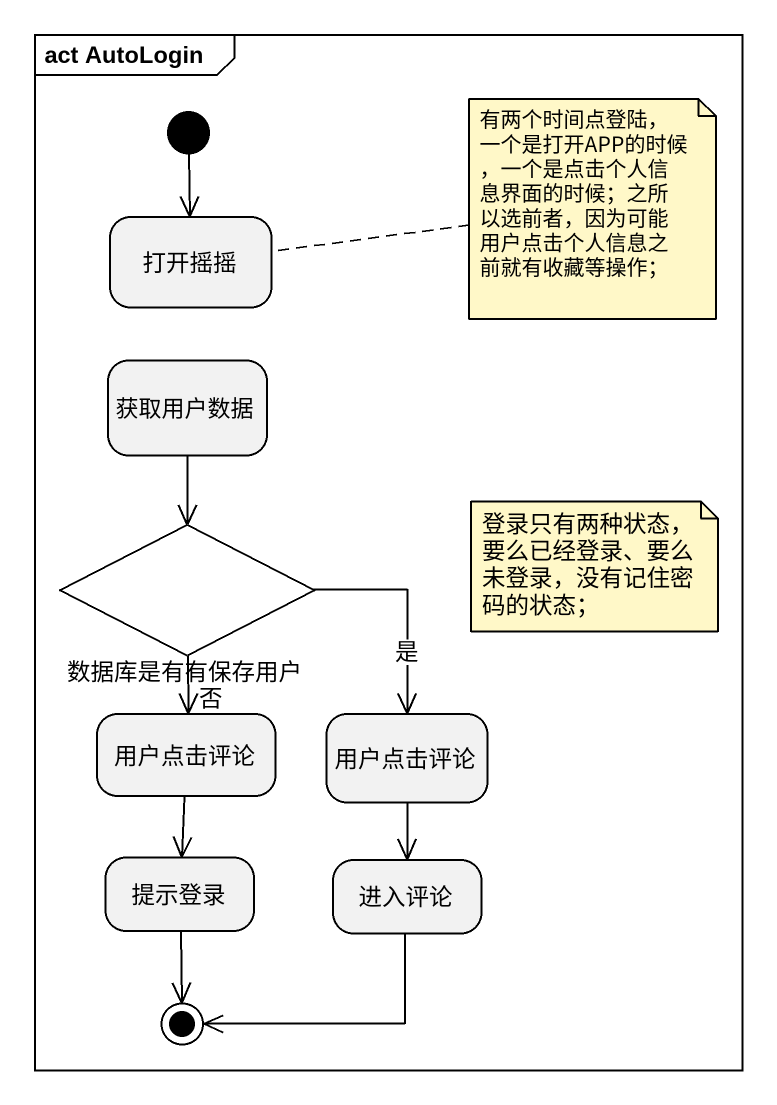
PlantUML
@startuml
mainframe act AutoLogin
hide empty description
state 打开摇摇
state 获取用户数据
state 数据库是有有保存用户 <<choice>>
state 用户点击评论
state "用户点击评论" as 用户点击评论_2
state 提示登录
state 进入评论
[*] --> 打开摇摇
获取用户数据 --> 数据库是有有保存用户
数据库是有有保存用户 --> 用户点击评论 : 否
数据库是有有保存用户 --> 用户点击评论_2 : 是
用户点击评论 --> 提示登录
用户点击评论_2 --> 进入评论
提示登录 --> [*]
进入评论 -left-> [*]
note right of 打开摇摇 : 有两个时间点登陆，一个是打开APP的时候，一个是点击个人信息界面的时候；之所以选前者，因为可能用户点击个人信息之前就有收藏等操作；
note as N2
  登录只有两种状态，要么已经登录、要么未登录，没有记住密码的状态；
end note
@enduml
